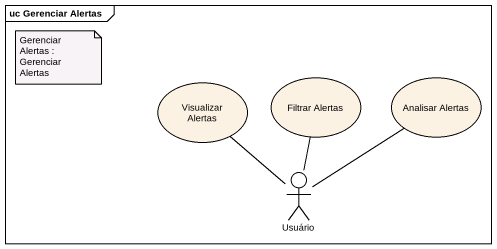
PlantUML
@startuml
mainframe uc Gerenciar Alertas
usecase "Visualizar Alertas" as Visualizar_Alertas
usecase "Filtrar Alertas" as Filtrar_Alertas
usecase "Analisar Alertas" as Analisar_Alertas
actor Usuário
Usuário -up- Visualizar_Alertas
Usuário -up- Filtrar_Alertas
Usuário -up- Analisar_Alertas
note as N1
  Gerenciar Alertas : Gerenciar Alertas
end note
@enduml
